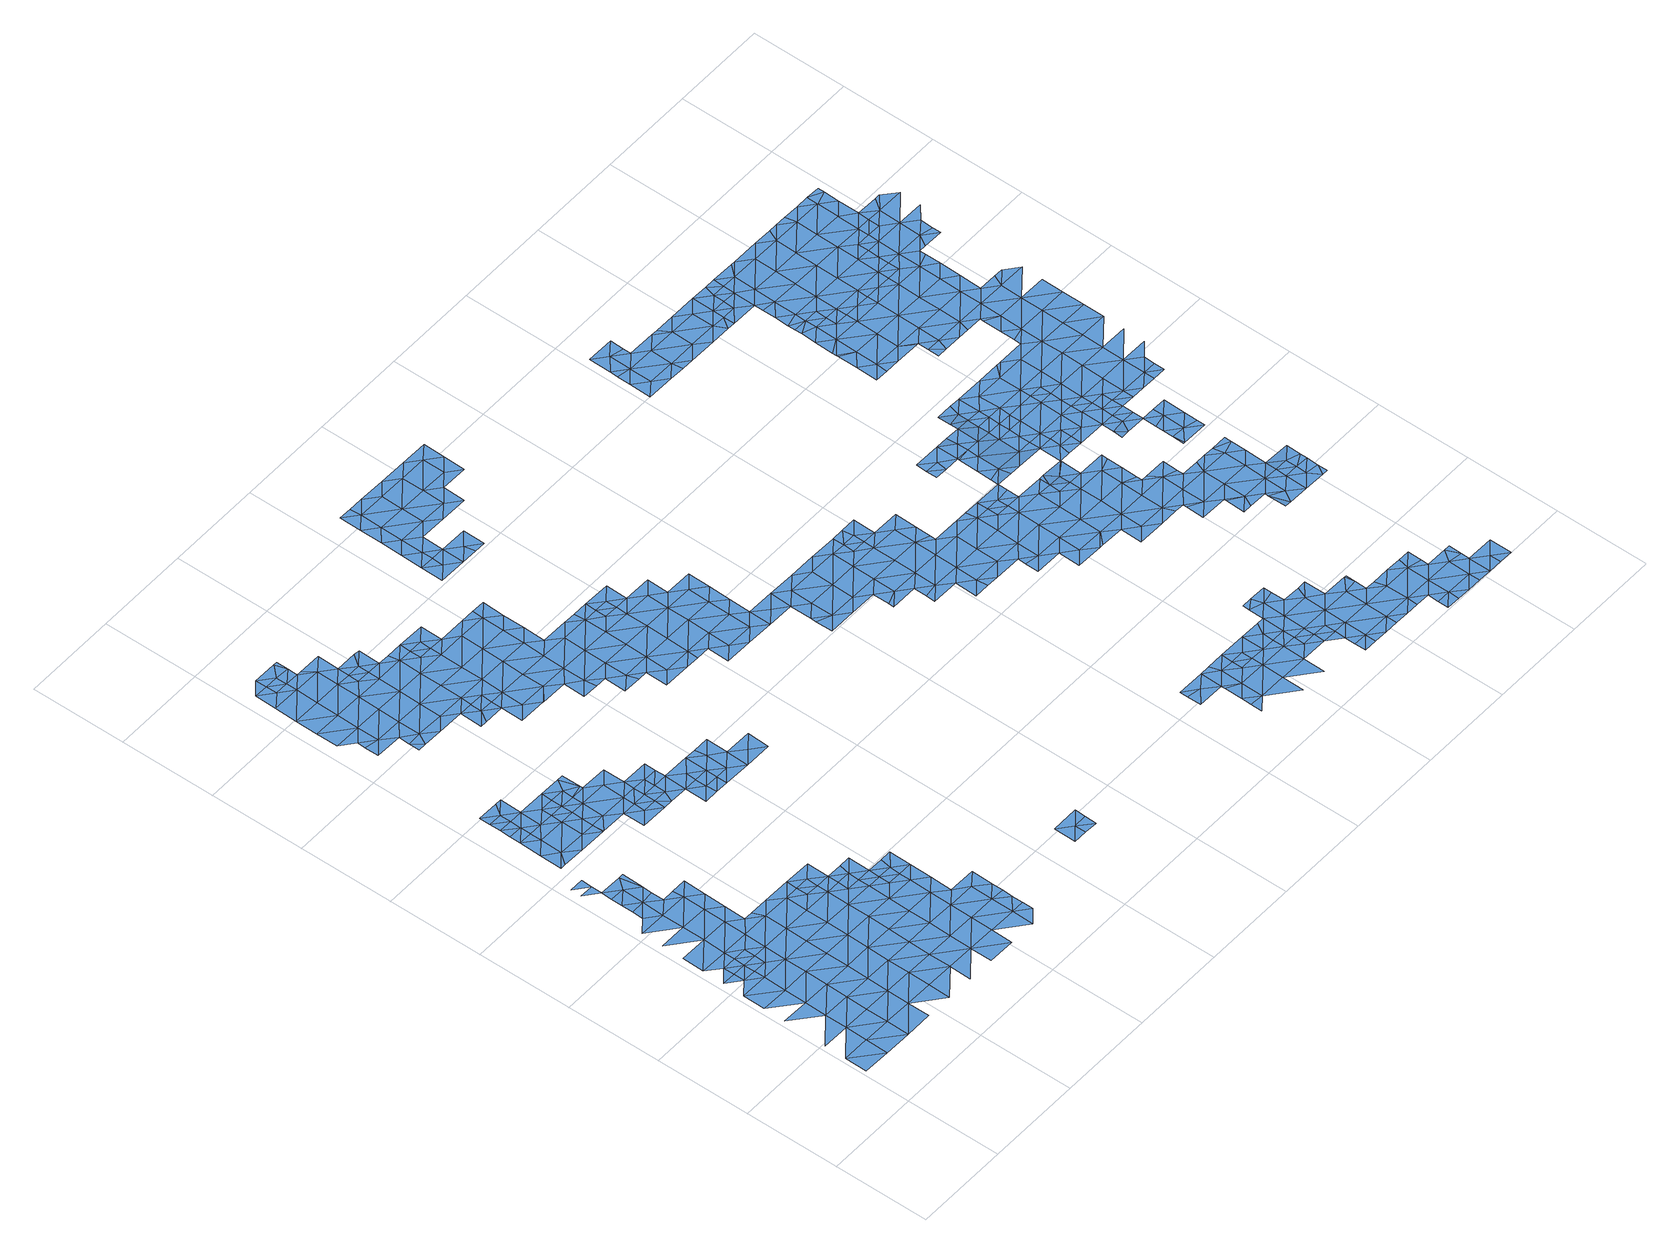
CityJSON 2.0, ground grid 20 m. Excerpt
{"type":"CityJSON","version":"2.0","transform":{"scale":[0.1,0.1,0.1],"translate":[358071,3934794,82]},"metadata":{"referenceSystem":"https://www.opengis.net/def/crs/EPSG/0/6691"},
"CityObjects":{
"waterbody1":{"type":"WaterBody","attributes":{"name":"9","class":"1140","function":"1","WaterBodyRiverFloodingRiskAttribute.description":"5","WaterBodyRiverFloodingRiskAttribute.rankOrg":"2","WaterBodyRiverFloodingRiskAttribute.adminType":"2","WaterBodyRiverFloodingRiskAttribute.scale":"L1"},"geometry":[{"type":"MultiSurface","lod":"1","boundaries":[[[0,1,2]],[[3,0,2]],[[4,0,3]],[[4,5,6]],[[2,7,3]],[[3,8,4]],[[9,10,5]],[[7,8,3]],[[11,12,13]],[[14,5,4]],[[12,9,13]],[[15,16,17]],[[18,9,5]],[[19,11,13]],[[4,8,20]],[[17,11,19]],[[21,16,15]],[[14,4,20]],[[9,22,13]],[[23,17,19]],[[18,5,14]],[[18,22,9]],[[24,25,26]],[[27,20,8]],[[26,21,24]],[[8,7,28]],[[29,24,21]],[[30,26,25]],[[19,31,23]],[[28,7,32]],[[27,14,20]],[[19,13,33]],[[34,18,14]],[[19,33,31]],[[29,35,24]],[[8,28,27]],[[13,22,33]],[[36,37,25]],[[27,34,14]],[[38,22,18]],[[35,39,24]],[[40,41,42]],[[24,43,25]],[[44,31,45]],[[41,36,42]],[[31,33,45]],[[35,44,45]],[[46,33,22]],[[39,43,24]],[[45,39,35]],[[28,47,27]],[[48,36,25]],[[18,34,38]],[[49,50,51]],[[49,40,42]],[[51,40,49]],[[52,28,53]],[[43,48,25]],[[46,22,38]],[[54,55,50]],[[56,57,58]],[[59,42,36]],[[49,54,50]],[[33,60,45]],[[55,54,58]],[[61,62,56]],[[47,28,52]],[[47,63,27]],[[64,60,33]],[[42,65,49]],[[66,38,34]],[[64,33,46]],[[34,27,63]],[[54,67,58]],[[63,66,34]],[[60,68,45]],[[69,49,65]],[[53,70,52]],[[43,39,71]],[[36,48,59]],[[38,72,46]],[[54,49,73]],[[65,42,59]],[[39,45,68]],[[49,69,73]],[[72,64,46]],[[52,70,47]],[[54,73,67]],[[48,43,74]],[[71,39,68]],[[43,71,74]],[[75,65,59]],[[76,63,47]],[[73,77,67]],[[72,38,66]],[[78,60,64]],[[68,79,71]],[[48,80,59]],[[70,76,47]],[[72,78,64]],[[48,74,80]],[[81,75,59]],[[82,66,63]],[[80,81,59]],[[78,83,60]],[[79,68,84]],[[82,63,76]],[[66,85,72]],[[68,60,86]],[[87,85,66]],[[68,86,84]],[[87,66,82]],[[60,83,86]],[[70,88,89]],[[72,90,78]],[[76,70,89]],[[85,90,72]],[[78,91,83]],[[86,92,84]],[[82,76,93]],[[83,94,86]],[[90,91,78]],[[93,76,89]],[[93,95,82]],[[94,96,86]],[[87,82,95]],[[97,85,87]],[[96,92,86]],[[83,91,94]],[[98,99,89]],[[99,100,89]],[[89,101,93]],[[87,95,97]],[[97,102,85]],[[103,94,91]],[[90,104,91]],[[90,85,102]],[[102,105,90]],[[106,103,91]],[[101,107,93]],[[108,106,91]],[[90,105,104]],[[89,100,101]],[[91,104,108]],[[109,97,95]],[[95,93,107]],[[107,109,95]],[[110,104,105]],[[111,105,102]],[[102,97,109]],[[100,112,101]],[[113,112,100]],[[114,111,102]],[[115,110,105]],[[115,105,111]],[[101,116,107]],[[115,117,110]],[[114,102,109]],[[112,116,101]],[[107,118,109]],[[119,111,114]],[[120,114,109]],[[118,120,109]],[[113,121,112]],[[107,122,118]],[[107,116,122]],[[121,123,112]],[[124,119,114]],[[123,125,112]],[[124,114,120]],[[116,112,125]],[[122,126,118]],[[127,128,116]],[[116,125,127]],[[122,116,128]],[[126,122,128]]]}]},
"waterbody2":{"type":"WaterBody","attributes":{"name":"9","class":"1140","function":"1","WaterBodyRiverFloodingRiskAttribute.description":"5","WaterBodyRiverFloodingRiskAttribute.rankOrg":"1","WaterBodyRiverFloodingRiskAttribute.adminType":"2","WaterBodyRiverFloodingRiskAttribute.scale":"L1"},"geometry":[{"type":"MultiSurface","lod":"1","boundaries":[[[15,17,129]],[[29,21,129]],[[31,44,129]],[[44,29,129]],[[35,29,44]],[[23,31,129]],[[23,129,17]],[[21,15,129]]]}]},
"waterbody3":{"type":"WaterBody","attributes":{"name":"9","class":"1140","function":"1","WaterBodyRiverFloodingRiskAttribute.description":"5","WaterBodyRiverFloodingRiskAttribute.rankOrg":"1","WaterBodyRiverFloodingRiskAttribute.adminType":"2","WaterBodyRiverFloodingRiskAttribute.scale":"L1"},"geometry":[{"type":"MultiSurface","lod":"1","boundaries":[[[130,131,132]],[[131,130,133]],[[134,131,133]],[[134,135,136]],[[136,135,137]],[[138,137,135]],[[139,138,140]],[[139,140,141]],[[141,140,142]],[[133,143,144]],[[144,140,133]],[[133,140,135]],[[140,138,135]],[[142,140,144]],[[145,144,143]],[[130,143,133]],[[134,133,135]],[[144,146,142]],[[145,146,144]]]}]},
"waterbody4":{"type":"WaterBody","attributes":{"name":"9","class":"1140","function":"1","WaterBodyRiverFloodingRiskAttribute.description":"5","WaterBodyRiverFloodingRiskAttribute.rankOrg":"3","WaterBodyRiverFloodingRiskAttribute.adminType":"2","WaterBodyRiverFloodingRiskAttribute.scale":"L1"},"geometry":[{"type":"MultiSurface","lod":"1","boundaries":[[[147,148,149]],[[150,149,148]],[[151,152,147]],[[152,153,148]],[[148,153,154]],[[152,148,147]],[[148,154,150]]]}]},
"waterbody5":{"type":"WaterBody","attributes":{"name":"9","class":"1140","function":"1","WaterBodyRiverFloodingRiskAttribute.description":"5","WaterBodyRiverFloodingRiskAttribute.rankOrg":"2","WaterBodyRiverFloodingRiskAttribute.adminType":"2","WaterBodyRiverFloodingRiskAttribute.scale":"L1"},"geometry":[{"type":"MultiSurface","lod":"1","boundaries":[[[146,155,156]],[[145,155,146]],[[153,143,157]],[[158,157,132]],[[145,143,155]],[[152,155,153]],[[159,153,157]],[[158,159,157]],[[155,143,153]],[[152,151,155]],[[156,155,151]],[[157,130,132]],[[130,157,143]]]}]},
"waterbody6":{"type":"WaterBody","attributes":{"name":"9","class":"1140","function":"1","WaterBodyRiverFloodingRiskAttribute.description":"5","WaterBodyRiverFloodingRiskAttribute.rankOrg":"2","WaterBodyRiverFloodingRiskAttribute.adminType":"2","WaterBodyRiverFloodingRiskAttribute.scale":"L1"},"geometry":[{"type":"MultiSurface","lod":"1","boundaries":[[[160,161,162]],[[163,164,165]],[[166,163,165]],[[161,160,166]],[[167,168,164]],[[160,163,166]],[[162,169,160]],[[163,167,164]],[[170,171,168]],[[172,173,174]],[[175,176,171]],[[169,177,160]],[[178,168,167]],[[173,179,169]],[[170,175,171]],[[173,172,179]],[[180,181,176]],[[170,168,178]],[[180,176,175]],[[163,160,182]],[[163,183,167]],[[172,184,179]],[[169,179,177]],[[160,177,182]],[[167,185,178]],[[186,175,170]],[[183,185,167]],[[163,182,183]],[[179,184,187]],[[186,170,188]],[[177,179,189]],[[190,188,170]],[[177,191,182]],[[170,178,190]],[[179,187,189]],[[182,191,183]],[[178,185,190]],[[184,192,187]],[[190,193,188]],[[177,189,191]],[[185,183,194]],[[195,196,185]],[[192,197,187]],[[190,198,193]],[[185,194,195]],[[190,185,196]],[[194,183,199]],[[183,191,199]],[[196,198,190]],[[189,187,197]],[[200,194,199]],[[192,201,197]],[[189,197,202]],[[191,189,203]],[[191,204,199]],[[201,205,197]],[[203,189,202]],[[206,207,208]],[[203,204,191]],[[200,199,209]],[[210,205,211]],[[208,212,206]],[[209,199,204]],[[213,197,205]],[[210,207,206]],[[211,207,210]],[[202,197,213]],[[209,204,214]],[[213,205,210]],[[203,202,215]],[[215,202,213]],[[204,203,216]],[[217,206,212]],[[218,217,212]],[[210,206,217]],[[219,220,204]],[[214,204,220]],[[204,216,219]],[[221,213,210]],[[222,203,215]],[[216,203,222]],[[223,217,218]],[[210,217,224]],[[225,216,222]],[[221,226,213]],[[210,224,221]],[[215,213,226]],[[215,227,222]],[[226,227,215]],[[223,228,217]],[[217,228,224]],[[225,222,229]],[[230,231,232]],[[223,232,231]],[[229,222,227]],[[228,223,231]],[[221,224,233]],[[233,224,228]],[[231,230,234]],[[226,221,235]],[[236,237,234]],[[238,227,226]],[[239,231,234]],[[221,233,235]],[[229,227,240]],[[236,241,237]],[[228,231,242]],[[228,243,233]],[[239,234,237]],[[226,235,244]],[[242,231,239]],[[242,243,228]],[[241,245,237]],[[238,226,244]],[[235,233,246]],[[240,227,238]],[[247,244,235]],[[245,248,237]],[[237,248,239]],[[249,250,245]],[[238,251,240]],[[246,233,243]],[[235,246,247]],[[238,244,252]],[[244,247,252]],[[250,249,253]],[[245,250,248]],[[242,239,254]],[[255,246,243]],[[254,239,248]],[[256,243,242]],[[251,238,257]],[[238,252,257]],[[250,258,248]],[[256,255,243]],[[242,254,259]],[[256,242,259]],[[250,253,258]],[[260,258,253]],[[248,261,254]],[[262,261,248]],[[254,261,259]],[[248,258,262]],[[255,256,263]],[[264,256,259]],[[265,258,260]],[[266,264,259]],[[261,266,259]],[[267,268,256]],[[269,265,270]],[[265,271,258]],[[267,256,264]],[[263,256,268]],[[272,269,270]],[[262,258,273]],[[262,274,261]],[[275,264,266]],[[265,269,271]],[[273,274,262]],[[258,271,273]],[[261,274,266]],[[266,276,275]],[[277,271,269]],[[277,269,272]],[[266,278,276]],[[266,274,278]],[[273,271,279]],[[273,280,274]],[[272,281,277]],[[271,277,279]],[[282,278,274]],[[278,283,276]],[[273,279,280]],[[284,277,281]],[[283,278,282]],[[279,277,284]],[[282,274,285]],[[274,280,285]],[[284,286,279]],[[279,286,280]],[[287,285,280]],[[284,281,288]],[[289,288,281]],[[290,282,285]],[[287,280,286]],[[288,291,284]],[[292,285,287]],[[293,294,295]],[[285,292,290]],[[294,293,296]],[[297,293,295]],[[291,288,289]],[[293,298,296]],[[289,296,298]],[[299,291,289]],[[289,298,299]],[[297,300,293]],[[293,301,298]],[[301,299,298]],[[302,291,299]],[[301,293,300]],[[303,302,299]],[[300,297,304]],[[299,301,303]],[[304,305,300]],[[306,307,304]],[[306,308,307]],[[300,309,301]],[[303,310,302]],[[311,307,308]],[[307,305,304]],[[309,300,305]],[[303,301,312]],[[313,305,307]],[[312,301,309]],[[303,312,310]],[[314,315,316]],[[311,314,316]],[[317,316,315]],[[307,311,313]],[[316,313,311]],[[305,318,309]],[[319,310,312]],[[312,309,320]],[[305,313,318]],[[321,319,312]],[[317,322,316]],[[312,320,321]],[[323,309,318]],[[320,309,323]],[[317,324,325]],[[322,326,316]],[[324,327,325]],[[325,322,317]],[[328,318,313]],[[313,316,326]],[[329,320,323]],[[328,323,318]],[[325,327,330]],[[325,331,322]],[[329,323,332]],[[313,326,328]],[[331,325,330]],[[333,323,328]],[[332,323,333]],[[322,334,326]],[[335,334,322]],[[335,322,331]],[[328,326,336]],[[336,337,328]],[[331,330,338]],[[339,332,333]],[[333,328,340]],[[336,326,334]],[[328,337,340]],[[338,341,331]],[[342,343,344]],[[331,341,335]],[[333,340,339]],[[338,344,343]],[[345,336,334]],[[346,334,335]],[[341,347,335]],[[343,342,348]],[[338,343,341]],[[346,345,334]],[[348,349,343]],[[335,347,346]],[[343,350,341]],[[348,351,352]],[[346,353,345]],[[341,354,347]],[[355,346,347]],[[352,351,356]],[[348,352,349]],[[350,354,341]],[[343,349,350]],[[354,355,347]],[[357,353,346]],[[358,357,346]],[[346,355,358]],[[359,360,356]],[[349,352,360]],[[361,350,349]],[[352,356,360]],[[362,355,354]],[[363,354,350]],[[349,360,361]],[[359,364,360]],[[362,354,365]],[[363,350,361]],[[363,366,354]],[[365,354,366]],[[364,367,368]],[[361,360,369]],[[360,364,369]],[[367,370,368]],[[369,364,368]],[[366,371,365]],[[363,372,366]],[[361,369,373]],[[363,361,374]],[[375,371,366]],[[374,361,373]],[[363,374,372]],[[370,376,368]],[[366,372,375]],[[368,376,369]],[[376,377,369]],[[378,376,370]],[[369,379,373]],[[380,372,374]],[[373,381,374]],[[379,369,377]],[[378,382,376]],[[380,374,383]],[[381,373,379]],[[384,385,386]],[[383,374,381]],[[376,387,377]],[[386,385,382]],[[388,385,384]],[[377,389,379]],[[376,382,390]],[[387,389,377]],[[389,391,379]],[[392,381,379]],[[382,385,390]],[[393,383,381]],[[376,390,387]],[[392,379,391]],[[387,394,389]],[[388,395,385]],[[396,397,398]],[[399,381,392]],[[385,400,390]],[[401,397,388]],[[393,381,399]],[[402,387,390]],[[401,398,397]],[[403,394,387]],[[400,402,390]],[[404,397,396]],[[388,397,395]],[[405,387,402]],[[385,395,400]],[[403,387,405]],[[406,407,408]],[[404,409,397]],[[397,409,395]],[[407,410,408]],[[408,410,404]],[[411,402,400]],[[410,409,404]],[[395,412,400]],[[409,412,395]],[[407,413,410]],[[414,411,400]],[[412,415,400]],[[416,409,410]],[[413,416,410]],[[400,415,414]],[[416,417,409]],[[417,418,409]],[[409,418,412]],[[419,416,413]],[[420,414,415]],[[421,419,413]],[[422,415,412]],[[418,422,412]],[[423,420,415]],[[424,416,419]],[[423,415,422]],[[425,419,421]],[[420,423,426]],[[425,427,419]],[[424,419,427]],[[421,428,425]]]}]},
"waterbody7":{"type":"WaterBody","attributes":{"name":"9","class":"1140","function":"1","WaterBodyRiverFloodingRiskAttribute.description":"5","WaterBodyRiverFloodingRiskAttribute.rankOrg":"1","WaterBodyRiverFloodingRiskAttribute.adminType":"2","WaterBodyRiverFloodingRiskAttribute.scale":"L1"},"geometry":[{"type":"MultiSurface","lod":"1","boundaries":[[[103,106,429]],[[103,429,96]],[[429,106,430]],[[94,103,96]],[[430,92,429]],[[429,92,96]]]}]},
"waterbody8":{"type":"WaterBody","attributes":{"name":"9","class":"1140","function":"1","WaterBodyRiverFloodingRiskAttribute.description":"5","WaterBodyRiverFloodingRiskAttribute.rankOrg":"3","WaterBodyRiverFloodingRiskAttribute.adminType":"2","WaterBodyRiverFloodingRiskAttribute.scale":"L1"},"geometry":[{"type":"MultiSurface","lod":"1","boundaries":[[[431,132,432]],[[433,159,431]],[[132,431,158]],[[434,432,435]],[[432,434,431]],[[434,433,431]],[[158,431,159]],[[433,434,436]]]}]},
"waterbody9":{"type":"WaterBody","attributes":{"name":"9","class":"1140","function":"1","WaterBodyRiverFloodingRiskAttribute.description":"5","WaterBodyRiverFloodingRiskAttribute.rankOrg":"2","WaterBodyRiverFloodingRiskAttribute.adminType":"2","WaterBodyRiverFloodingRiskAttribute.scale":"L1"},"geometry":[{"type":"MultiSurface","lod":"1","boundaries":[[[437,438,439]],[[439,438,440]],[[136,441,442]],[[432,132,443]],[[442,441,440]],[[435,444,445]],[[446,444,438]],[[446,445,444]],[[437,439,447]],[[443,438,444]],[[437,446,438]],[[442,134,136]],[[435,432,443]],[[435,443,444]],[[131,443,132]],[[131,134,443]],[[442,443,134]],[[442,438,443]],[[440,438,442]],[[441,136,137]]]}]},
"waterbody10":{"type":"WaterBody","attributes":{"name":"9","class":"1140","function":"1","WaterBodyRiverFloodingRiskAttribute.description":"5","WaterBodyRiverFloodingRiskAttribute.rankOrg":"1","WaterBodyRiverFloodingRiskAttribute.adminType":"2","WaterBodyRiverFloodingRiskAttribute.scale":"L1"},"geometry":[{"type":"MultiSurface","lod":"1","boundaries":[[[104,110,448]],[[448,108,104]],[[110,117,448]],[[108,448,106]],[[449,106,448]],[[449,448,450]],[[117,450,448]]]}]},
"waterbody11":{"type":"WaterBody","attributes":{"name":"9","class":"1140","function":"1","WaterBodyRiverFloodingRiskAttribute.description":"5","WaterBodyRiverFloodingRiskAttribute.rankOrg":"1","WaterBodyRiverFloodingRiskAttribute.adminType":"2","WaterBodyRiverFloodingRiskAttribute.scale":"L1"},"geometry":[{"type":"MultiSurface","lod":"1","boundaries":[[[439,440,451]],[[452,439,451]],[[447,439,452]],[[440,453,451]],[[452,451,454]],[[451,453,454]]]}]},
"waterbody12":{"type":"WaterBody","attributes":{"name":"9","class":"1140","function":"1","WaterBodyRiverFloodingRiskAttribute.description":"5","WaterBodyRiverFloodingRiskAttribute.rankOrg":"1","WaterBodyRiverFloodingRiskAttribute.adminType":"2","WaterBodyRiverFloodingRiskAttribute.scale":"L1"},"geometry":[{"type":"MultiSurface","lod":"1","boundaries":[[[455,117,456]],[[457,455,456]],[[457,456,124]],[[456,115,119]],[[117,115,456]],[[119,115,111]],[[119,124,456]]]}]},
"waterbody13":{"type":"WaterBody","attributes":{"name":"9","class":"1140","function":"1","WaterBodyRiverFloodingRiskAttribute.description":"5","WaterBodyRiverFloodingRiskAttribute.rankOrg":"1","WaterBodyRiverFloodingRiskAttribute.adminType":"2","WaterBodyRiverFloodingRiskAttribute.scale":"L1"},"geometry":[{"type":"MultiSurface","lod":"1","boundaries":[[[181,180,458]],[[181,458,459]],[[458,460,459]],[[186,460,458]],[[460,186,188]],[[186,458,180]],[[186,180,175]],[[459,460,461]]]}]},
"waterbody14":{"type":"WaterBody","attributes":{"name":"9","class":"1140","function":"1","WaterBodyRiverFloodingRiskAttribute.description":"5","WaterBodyRiverFloodingRiskAttribute.rankOrg":"3","WaterBodyRiverFloodingRiskAttribute.adminType":"2","WaterBodyRiverFloodingRiskAttribute.scale":"L1"},"geometry":[{"type":"MultiSurface","lod":"1","boundaries":[[[462,437,447]],[[446,437,462]],[[463,464,465]],[[463,466,462]],[[464,463,462]],[[462,466,446]],[[464,462,447]]]}]},
"waterbody15":{"type":"WaterBody","attributes":{"name":"9","class":"1140","function":"1","WaterBodyRiverFloodingRiskAttribute.description":"5","WaterBodyRiverFloodingRiskAttribute.rankOrg":"1","WaterBodyRiverFloodingRiskAttribute.adminType":"2","WaterBodyRiverFloodingRiskAttribute.scale":"L1"},"geometry":[{"type":"MultiSurface","lod":"1","boundaries":[[[467,468,469]],[[470,467,469]],[[471,469,472]],[[468,473,469]],[[470,469,471]],[[471,474,470]],[[469,473,472]]]}]},
"waterbody16":{"type":"WaterBody","attributes":{"name":"9","class":"1140","function":"1","WaterBodyRiverFloodingRiskAttribute.description":"5","WaterBodyRiverFloodingRiskAttribute.rankOrg":"1","WaterBodyRiverFloodingRiskAttribute.adminType":"2","WaterBodyRiverFloodingRiskAttribute.scale":"L1"},"geometry":[{"type":"MultiSurface","lod":"1","boundaries":[[[192,475,476]],[[477,476,475]],[[207,476,477]],[[211,476,207]],[[205,476,211]],[[205,201,476]],[[201,192,476]]]}]},
"waterbody17":{"type":"WaterBody","attributes":{"name":"9","class":"1140","function":"1","WaterBodyRiverFloodingRiskAttribute.description":"5","WaterBodyRiverFloodingRiskAttribute.rankOrg":"1","WaterBodyRiverFloodingRiskAttribute.adminType":"2","WaterBodyRiverFloodingRiskAttribute.scale":"L1"},"geometry":[{"type":"MultiSurface","lod":"1","boundaries":[[[478,209,479]],[[195,200,478]],[[195,194,200]],[[200,209,478]],[[480,478,479]],[[196,478,480]],[[195,478,196]]]}]},
"waterbody18":{"type":"WaterBody","attributes":{"name":"9","class":"1140","function":"1","WaterBodyRiverFloodingRiskAttribute.description":"5","WaterBodyRiverFloodingRiskAttribute.rankOrg":"2","WaterBodyRiverFloodingRiskAttribute.adminType":"2","WaterBodyRiverFloodingRiskAttribute.scale":"L1"},"geometry":[{"type":"MultiSurface","lod":"1","boundaries":[[[470,481,467]],[[482,483,484]],[[482,481,483]],[[482,485,481]],[[486,473,487]],[[487,452,486]],[[452,487,447]],[[488,482,484]],[[489,488,484]],[[474,483,481]],[[470,474,481]],[[473,490,465]],[[491,465,490]],[[467,491,490]],[[485,491,467]],[[492,491,485]],[[464,447,487]],[[492,485,493]],[[483,489,484]],[[487,465,464]],[[486,452,454]],[[468,490,473]],[[487,473,465]],[[468,467,490]],[[481,485,467]],[[482,493,485]]]}]},
"waterbody19":{"type":"WaterBody","attributes":{"name":"9","class":"1140","function":"1","WaterBodyRiverFloodingRiskAttribute.description":"5","WaterBodyRiverFloodingRiskAttribute.rankOrg":"1","WaterBodyRiverFloodingRiskAttribute.adminType":"2","WaterBodyRiverFloodingRiskAttribute.scale":"L1"},"geometry":[{"type":"MultiSurface","lod":"1","boundaries":[[[225,229,494]],[[229,495,494]],[[219,225,494]],[[219,216,225]],[[220,219,494]],[[220,494,495]]]}]},
"waterbody20":{"type":"WaterBody","attributes":{"name":"9","class":"1140","function":"1","WaterBodyRiverFloodingRiskAttribute.description":"5","WaterBodyRiverFloodingRiskAttribute.rankOrg":"1","WaterBodyRiverFloodingRiskAttribute.adminType":"2","WaterBodyRiverFloodingRiskAttribute.scale":"L1"},"geometry":[{"type":"MultiSurface","lod":"1","boundaries":[[[496,497,498]],[[499,498,500]],[[501,498,497]],[[502,496,498]],[[499,502,498]],[[500,498,501]]]}]},
"waterbody21":{"type":"WaterBody","attributes":{"name":"9","class":"1140","function":"1","WaterBodyRiverFloodingRiskAttribute.description":"5","WaterBodyRiverFloodingRiskAttribute.rankOrg":"2","WaterBodyRiverFloodingRiskAttribute.adminType":"2","WaterBodyRiverFloodingRiskAttribute.scale":"L1"},"geometry":[{"type":"MultiSurface","lod":"1","boundaries":[[[503,504,505]],[[505,506,503]],[[506,507,503]],[[504,503,508]],[[508,503,507]]]}]},
"waterbody22":{"type":"WaterBody","attributes":{"name":"9","class":"1140","function":"1","WaterBodyRiverFloodingRiskAttribute.description":"5","WaterBodyRiverFloodingRiskAttribute.rankOrg":"1","WaterBodyRiverFloodingRiskAttribute.adminType":"2","WaterBodyRiverFloodingRiskAttribute.scale":"L1"},"geometry":[{"type":"MultiSurface","lod":"1","boundaries":[[[509,267,275]],[[268,267,509]],[[275,267,264]],[[275,276,509]],[[276,510,509]],[[268,509,510]]]}]},
"waterbody23":{"type":"WaterBody","attributes":{"name":"9","class":"1140","function":"1","WaterBodyRiverFloodingRiskAttribute.description":"5","WaterBodyRiverFloodingRiskAttribute.rankOrg":"1","WaterBodyRiverFloodingRiskAttribute.adminType":"2","WaterBodyRiverFloodingRiskAttribute.scale":"L1"},"geometry":[{"type":"MultiSurface","lod":"1","boundaries":[[[511,512,513]],[[512,504,513]],[[504,508,513]],[[514,513,508]],[[514,511,513]]]}]},
"waterbody24":{"type":"WaterBody","attributes":{"name":"9","class":"1140","function":"1","WaterBodyRiverFloodingRiskAttribute.description":"5","WaterBodyRiverFloodingRiskAttribute.rankOrg":"1","WaterBodyRiverFloodingRiskAttribute.adminType":"2","WaterBodyRiverFloodingRiskAttribute.scale":"L1"},"geometry":[{"type":"MultiSurface","lod":"1","boundaries":[[[515,516,517]],[[517,516,518]],[[515,517,519]],[[517,520,519]],[[520,517,521]],[[519,520,522]],[[522,520,523]],[[523,520,524]],[[525,526,527]],[[527,528,525]],[[527,529,528]],[[529,527,530]],[[531,529,530]],[[529,531,515]],[[532,529,515]],[[529,532,528]],[[528,532,533]],[[534,533,532]],[[534,519,522]],[[534,532,519]],[[506,505,523]],[[532,515,519]],[[535,515,531]],[[535,531,536]],[[536,531,537]],[[530,537,531]],[[526,530,527]],[[518,516,538]],[[523,524,506]],[[518,521,517]],[[521,524,520]],[[526,539,530]],[[539,537,530]],[[536,540,535]],[[541,516,540]],[[538,516,541]],[[540,516,535]],[[516,515,535]],[[504,522,523]],[[523,505,504]]]}]},
"waterbody25":{"type":"WaterBody","attributes":{"name":"9","class":"1140","function":"1","WaterBodyRiverFloodingRiskAttribute.description":"5","WaterBodyRiverFloodingRiskAttribute.rankOrg":"1","WaterBodyRiverFloodingRiskAttribute.adminType":"2","WaterBodyRiverFloodingRiskAttribute.scale":"L1"},"geometry":[{"type":"MultiSurface","lod":"1","boundaries":[[[542,543,544]],[[543,542,545]],[[546,542,544]],[[547,545,542]],[[548,549,550]],[[551,550,549]],[[551,552,553]],[[542,546,547]],[[553,552,546]],[[552,551,549]],[[546,554,547]],[[546,552,554]],[[555,552,549]],[[547,554,556]],[[557,558,549]],[[558,555,549]],[[554,552,559]],[[554,560,556]],[[561,560,554]],[[561,554,559]],[[559,552,555]],[[562,559,555]],[[558,563,555]],[[555,564,562]],[[558,565,563]],[[555,566,564]],[[555,563,566]],[[567,564,566]],[[563,568,566]],[[568,569,566]],[[566,570,567]],[[569,570,566]],[[563,571,568]],[[572,568,571]],[[573,572,571]],[[573,571,574]],[[572,573,575]]]}]},
"waterbody26":{"type":"WaterBody","attributes":{"name":"9","class":"1140","function":"1","WaterBodyRiverFloodingRiskAttribute.description":"5","WaterBodyRiverFloodingRiskAttribute.rankOrg":"1","WaterBodyRiverFloodingRiskAttribute.adminType":"2","WaterBodyRiverFloodingRiskAttribute.scale":"L1"},"geometry":[{"type":"MultiSurface","lod":"1","boundaries":[[[329,576,321]],[[577,576,578]],[[332,578,576]],[[320,329,321]],[[319,321,577]],[[329,332,576]],[[576,577,321]]]}]},
"waterbody27":{"type":"WaterBody","attributes":{"name":"9","class":"1140","function":"1","WaterBodyRiverFloodingRiskAttribute.description":"5","WaterBodyRiverFloodingRiskAttribute.rankOrg":"1","WaterBodyRiverFloodingRiskAttribute.adminType":"2","WaterBodyRiverFloodingRiskAttribute.scale":"L1"},"geometry":[{"type":"MultiSurface","lod":"1","boundaries":[[[579,357,580]],[[579,580,581]],[[362,365,580]],[[362,580,358]],[[362,358,355]],[[357,358,580]],[[581,580,365]]]}]},
"waterbody28":{"type":"WaterBody","attributes":{"name":"9","class":"1140","function":"1","WaterBodyRiverFloodingRiskAttribute.description":"5","WaterBodyRiverFloodingRiskAttribute.rankOrg":"2","WaterBodyRiverFloodingRiskAttribute.adminType":"2","WaterBodyRiverFloodingRiskAttribute.scale":"L1"},"geometry":[{"type":"MultiSurface","lod":"1","boundaries":[[[582,583,584]],[[585,586,587]],[[583,588,589]],[[590,591,592]],[[591,590,593]],[[594,595,591]],[[596,597,598]],[[598,599,600]],[[601,602,603]],[[604,605,582]],[[582,605,606]],[[583,582,606]],[[607,608,590]],[[609,582,584]],[[584,610,609]],[[584,575,610]],[[562,564,611]],[[562,611,561]],[[612,613,614]],[[615,613,612]],[[613,615,616]],[[561,611,560]],[[617,560,611]],[[618,593,608]],[[609,599,598]],[[619,620,621]],[[622,586,585]],[[607,590,623]],[[623,590,624]],[[589,624,592]],[[615,621,616]],[[583,589,584]],[[625,600,599]],[[564,567,595]],[[567,570,595]],[[595,570,591]],[[591,570,592]],[[603,626,627]],[[628,626,603]],[[620,622,585]],[[587,616,585]],[[585,616,620]],[[620,616,621]],[[599,629,625]],[[573,574,610]],[[630,629,599]],[[631,629,630]],[[632,631,630]],[[633,632,630]],[[574,633,630]],[[610,574,630]],[[634,628,603]],[[634,603,598]],[[603,602,598]],[[610,630,599]],[[568,572,569]],[[575,573,610]],[[599,609,610]],[[604,582,609]],[[604,609,602]],[[604,602,635]],[[606,605,636]],[[635,602,601]],[[596,598,600]],[[561,559,562]],[[564,617,611]],[[617,595,594]],[[593,590,608]],[[589,637,624]],[[624,590,592]],[[588,637,589]],[[601,603,638]],[[602,609,598]],[[597,634,598]],[[627,638,603]],[[615,612,628]],[[634,615,628]],[[564,595,617]],[[621,639,619]],[[640,641,642]],[[584,643,575]],[[589,592,584]],[[621,615,634]],[[621,634,640]],[[621,640,639]],[[642,639,640]],[[570,643,592]],[[569,643,570]],[[572,575,643]],[[569,572,643]],[[640,597,644]],[[644,641,640]],[[584,592,643]],[[640,634,597]]]}]},
"waterbody29":{"type":"WaterBody","attributes":{"name":"9","class":"1140","function":"1","WaterBodyRiverFloodingRiskAttribute.description":"5","WaterBodyRiverFloodingRiskAttribute.rankOrg":"1","WaterBodyRiverFloodingRiskAttribute.adminType":"2","WaterBodyRiverFloodingRiskAttribute.scale":"L1"},"geometry":[{"type":"MultiSurface","lod":"1","boundaries":[[[645,646,647]],[[645,647,648]],[[648,647,649]],[[650,651,645]],[[650,645,648]],[[646,645,651]]]}]},
"waterbody30":{"type":"WaterBody","attributes":{"name":"9","class":"1140","function":"1","WaterBodyRiverFloodingRiskAttribute.description":"5","WaterBodyRiverFloodingRiskAttribute.rankOrg":"1","WaterBodyRiverFloodingRiskAttribute.adminType":"2","WaterBodyRiverFloodingRiskAttribute.scale":"L1"},"geometry":[{"type":"MultiSurface","lod":"1","boundaries":[[[372,380,375]],[[652,380,383]],[[383,653,652]],[[652,653,654]],[[652,655,375]],[[375,655,371]],[[655,652,654]],[[380,652,375]]]}]},
"waterbody31":{"type":"WaterBody","attributes":{"name":"9","class":"1140","function":"1","WaterBodyRiverFloodingRiskAttribute.description":"5","WaterBodyRiverFloodingRiskAttribute.rankOrg":"1","WaterBodyRiverFloodingRiskAttribute.adminType":"2","WaterBodyRiverFloodingRiskAttribute.scale":"L1"},"geometry":[{"type":"MultiSurface","lod":"1","boundaries":[[[656,657,658]],[[659,656,660]],[[659,661,656]],[[662,659,660]],[[661,663,656]],[[662,660,579]],[[660,664,579]],[[658,665,666]],[[665,658,657]],[[657,667,668]],[[660,658,669]],[[670,656,663]],[[657,656,670]],[[671,667,657]],[[660,656,658]],[[660,669,664]],[[670,671,657]],[[668,665,657]],[[672,669,658]],[[666,672,658]],[[672,666,650]]]}]},
"waterbody32":{"type":"WaterBody","attributes":{"name":"9","class":"1140","function":"1","WaterBodyRiverFloodingRiskAttribute.description":"5","WaterBodyRiverFloodingRiskAttribute.rankOrg":"2","WaterBodyRiverFloodingRiskAttribute.adminType":"2","WaterBodyRiverFloodingRiskAttribute.scale":"L1"},"geometry":[{"type":"MultiSurface","lod":"1","boundaries":[[[666,665,673]],[[674,665,668]],[[675,668,667]],[[668,675,674]],[[675,676,674]],[[676,677,674]],[[674,677,665]],[[676,675,678]],[[665,677,673]],[[677,679,673]],[[650,666,673]],[[673,651,650]],[[673,679,651]]]}]},
"waterbody33":{"type":"WaterBody","attributes":{"name":"9","class":"1140","function":"1","WaterBodyRiverFloodingRiskAttribute.description":"5","WaterBodyRiverFloodingRiskAttribute.rankOrg":"1","WaterBodyRiverFloodingRiskAttribute.adminType":"2","WaterBodyRiverFloodingRiskAttribute.scale":"L1"},"geometry":[{"type":"MultiSurface","lod":"1","boundaries":[[[676,680,677]],[[681,680,682]],[[682,680,676]],[[681,682,683]],[[676,678,682]],[[683,682,684]],[[682,678,684]],[[675,667,685]],[[678,675,685]],[[667,686,685]],[[687,684,678]],[[678,685,687]],[[688,689,690]],[[686,691,685]],[[689,692,690]],[[693,694,695]],[[693,688,694]],[[696,690,692]],[[688,690,694]],[[697,698,695]],[[698,697,699]],[[684,687,700]],[[697,695,694]],[[687,685,701]],[[685,691,701]],[[702,703,699]],[[704,700,687]],[[705,690,696]],[[701,691,706]],[[702,699,697]],[[704,687,701]],[[707,703,708]],[[694,709,697]],[[694,690,709]],[[708,703,702]],[[710,705,696]],[[706,711,701]],[[697,712,702]],[[709,690,705]],[[713,714,715]],[[713,716,717]],[[718,708,702]],[[709,719,697]],[[720,700,704]],[[712,718,702]],[[713,715,716]],[[697,719,712]],[[718,721,708]],[[722,701,711]],[[701,723,704]],[[724,717,725]],[[710,726,705]],[[717,716,725]],[[711,724,725]],[[727,728,729]],[[715,730,716]],[[722,723,701]],[[720,704,731]],[[732,726,728]],[[722,711,725]],[[733,705,726]],[[705,734,709]],[[735,712,719]],[[736,737,738]],[[732,728,727]],[[704,723,731]],[[734,719,709]],[[732,733,726]],[[739,735,719]],[[730,738,740]],[[741,732,727]],[[740,738,737]],[[742,743,716]],[[716,730,742]],[[734,705,733]],[[725,716,743]],[[730,740,742]],[[737,744,740]],[[743,745,725]],[[746,731,723]],[[719,747,739]],[[741,748,732]],[[749,723,722]],[[732,748,733]],[[722,725,745]],[[719,734,747]],[[750,742,740]],[[751,740,744]],[[752,748,741]],[[749,746,723]],[[733,753,734]],[[754,739,747]],[[751,750,740]],[[750,743,742]],[[749,722,745]],[[733,748,753]],[[753,755,734]],[[734,756,747]],[[751,744,757]],[[747,758,754]],[[759,745,743]],[[748,752,760]],[[761,762,763]],[[756,758,747]],[[761,746,762]],[[757,764,751]],[[746,749,762]],[[759,743,750]],[[760,765,748]],[[734,755,756]],[[766,750,751]],[[767,768,760]],[[769,766,751]],[[767,763,768]],[[763,762,768]],[[749,745,770]],[[751,764,769]],[[770,745,759]],[[753,771,755]],[[749,772,762]],[[753,748,771]],[[773,758,756]],[[760,768,765]],[[774,772,749]],[[775,759,750]],[[774,749,770]],[[748,765,771]],[[776,750,766]],[[762,777,768]],[[756,778,773]],[[777,765,768]],[[759,779,770]],[[755,771,780]],[[756,755,781]],[[782,771,765]],[[756,781,778]],[[770,779,774]],[[762,772,777]],[[755,780,781]],[[783,782,765]],[[782,784,771]],[[774,785,772]],[[780,771,784]],[[779,785,774]],[[765,777,783]],[[786,787,788]],[[786,778,787]],[[784,789,780]],[[780,789,781]],[[778,781,787]],[[783,790,782]],[[787,791,788]],[[785,792,772]],[[793,791,794]],[[795,787,781]],[[793,788,791]],[[777,772,792]],[[796,781,789]],[[792,797,777]],[[777,798,783]],[[781,796,795]],[[799,790,783]],[[800,794,791]],[[783,798,799]],[[787,795,801]],[[802,801,795]],[[800,791,803]],[[791,787,804]],[[787,801,804]],[[803,791,804]],[[802,805,801]],[[806,807,808]],[[807,803,804]],[[806,803,807]],[[801,809,804]],[[801,805,810]],[[801,810,809]],[[807,811,808]],[[809,812,804]],[[813,807,804]],[[811,807,814]],[[807,813,814]]]}]},
"waterbody34":{"type":"WaterBody","attributes":{"name":"9","class":"1140","function":"1","WaterBodyRiverFloodingRiskAttribute.description":"5","WaterBodyRiverFloodingRiskAttribute.rankOrg":"1","WaterBodyRiverFloodingRiskAttribute.adminType":"2","WaterBodyRiverFloodingRiskAttribute.scale":"L1"},"geometry":[{"type":"MultiSurface","lod":"1","boundaries":[[[815,816,817]],[[818,816,819]],[[820,821,822]],[[823,824,825]],[[821,826,827]],[[828,829,817]],[[826,821,820]],[[830,831,832]],[[832,815,833]],[[833,815,817]],[[834,827,835]],[[819,816,815]],[[836,829,828]],[[836,835,829]],[[837,838,839]],[[838,840,839]],[[841,839,840]],[[841,842,839]],[[834,839,842]],[[834,842,827]],[[830,833,843]],[[834,837,839]],[[835,827,829]],[[826,829,827]],[[815,844,819]],[[833,826,843]],[[820,843,826]],[[844,845,819]],[[845,846,819]],[[846,818,819]],[[823,822,821]],[[823,821,824]],[[824,821,842]],[[824,842,847]],[[847,842,848]],[[830,832,833]],[[816,828,817]],[[849,818,846]],[[821,827,842]],[[829,826,833]],[[848,842,841]],[[847,825,824]],[[829,833,817]]]}]},
"waterbody35":{"type":"WaterBody","attributes":{"name":"9","class":"1140","function":"1","WaterBodyRiverFloodingRiskAttribute.description":"5","WaterBodyRiverFloodingRiskAttribute.rankOrg":"1","WaterBodyRiverFloodingRiskAttribute.adminType":"2","WaterBodyRiverFloodingRiskAttribute.scale":"L1"},"geometry":[{"type":"MultiSurface","lod":"1","boundaries":[[[850,851,852]],[[654,850,852]],[[853,852,851]],[[661,654,852]],[[854,661,852]],[[854,852,855]],[[853,855,852]]]}]},
"waterbody36":{"type":"WaterBody","attributes":{"name":"9","class":"1140","function":"1","WaterBodyRiverFloodingRiskAttribute.description":"5","WaterBodyRiverFloodingRiskAttribute.rankOrg":"2","WaterBodyRiverFloodingRiskAttribute.adminType":"2","WaterBodyRiverFloodingRiskAttribute.scale":"L1"},"geometry":[{"type":"MultiSurface","lod":"1","boundaries":[[[856,857,855]],[[857,856,714]],[[858,714,856]],[[714,858,859]],[[670,860,671]],[[715,714,859]],[[738,859,736]],[[851,858,856]],[[714,713,857]],[[855,853,856]],[[854,855,861]],[[857,717,862]],[[670,663,861]],[[686,860,691]],[[691,860,862]],[[862,717,724]],[[863,859,858]],[[863,736,859]],[[861,860,670]],[[862,861,857]],[[686,671,860]],[[855,857,861]],[[860,861,862]],[[713,717,857]],[[715,859,730]],[[738,730,859]],[[853,851,856]],[[661,854,861]],[[663,661,861]],[[671,686,667]],[[706,691,862]],[[724,706,862]],[[711,706,724]]]}]},
"waterbody37":{"type":"WaterBody","attributes":{"name":"9","class":"1140","function":"1","WaterBodyRiverFloodingRiskAttribute.description":"5","WaterBodyRiverFloodingRiskAttribute.rankOrg":"1","WaterBodyRiverFloodingRiskAttribute.adminType":"2","WaterBodyRiverFloodingRiskAttribute.scale":"L1"},"geometry":[{"type":"MultiSurface","lod":"1","boundaries":[[[864,865,866]],[[865,864,858]],[[865,867,866]],[[863,858,864]],[[736,863,868]],[[869,868,864]],[[866,869,864]],[[868,863,864]]]}]},
"waterbody38":{"type":"WaterBody","attributes":{"name":"9","class":"1140","function":"1","WaterBodyRiverFloodingRiskAttribute.description":"5","WaterBodyRiverFloodingRiskAttribute.rankOrg":"1","WaterBodyRiverFloodingRiskAttribute.adminType":"2","WaterBodyRiverFloodingRiskAttribute.scale":"L1"},"geometry":[{"type":"MultiSurface","lod":"1","boundaries":[[[424,870,871]],[[417,424,871]],[[417,871,418]],[[424,417,416]],[[871,872,418]],[[871,870,872]],[[424,427,870]]]}]},
"waterbody39":{"type":"WaterBody","attributes":{"name":"9","class":"1140","function":"1","WaterBodyRiverFloodingRiskAttribute.description":"5","WaterBodyRiverFloodingRiskAttribute.rankOrg":"1","WaterBodyRiverFloodingRiskAttribute.adminType":"2","WaterBodyRiverFloodingRiskAttribute.scale":"L1"},"geometry":[{"type":"MultiSurface","lod":"1","boundaries":[[[873,874,875]],[[876,877,874]],[[876,874,878]],[[879,878,874]],[[879,880,878]],[[881,874,873]],[[875,877,882]],[[874,877,875]],[[878,883,876]],[[881,879,874]],[[884,869,878]],[[883,878,869]],[[880,884,878]]]}]},
"waterbody40":{"type":"WaterBody","attributes":{"name":"9","class":"1140","function":"1","WaterBodyRiverFloodingRiskAttribute.description":"5","WaterBodyRiverFloodingRiskAttribute.rankOrg":"2","WaterBodyRiverFloodingRiskAttribute.adminType":"2","WaterBodyRiverFloodingRiskAttribute.scale":"L1"},"geometry":[{"type":"MultiSurface","lod":"1","boundaries":[[[800,806,885]],[[806,800,803]],[[806,808,885]],[[886,885,808]],[[887,885,886]],[[888,887,886]],[[888,889,887]],[[890,885,887]],[[890,887,891]],[[892,890,891]],[[893,890,892]],[[893,894,890]],[[788,793,894]],[[895,788,894]],[[754,758,896]],[[895,894,893]],[[893,892,897]],[[898,897,892]],[[899,897,898]],[[900,897,899]],[[721,897,900]],[[708,721,900]],[[718,712,901]],[[901,721,718]],[[900,902,708]],[[902,900,903]],[[899,904,903]],[[904,899,905]],[[899,906,905]],[[905,906,845]],[[845,906,907]],[[907,906,908]],[[907,846,845]],[[909,845,844]],[[844,815,909]],[[832,909,815]],[[832,831,909]],[[909,831,905]],[[905,845,909]],[[902,707,708]],[[899,903,900]],[[849,846,907]],[[908,910,907]],[[910,908,911]],[[906,912,908]],[[912,892,891]],[[891,887,889]],[[889,913,914]],[[913,889,915]],[[916,917,911]],[[888,915,889]],[[886,918,888]],[[808,918,886]],[[916,911,908]],[[916,908,912]],[[916,912,891]],[[888,919,920]],[[919,888,918]],[[921,907,910]],[[735,739,901]],[[896,901,739]],[[896,897,901]],[[897,896,893]],[[921,849,907]],[[896,895,893]],[[758,895,896]],[[773,895,758]],[[773,778,895]],[[778,786,895]],[[786,788,895]],[[793,794,894]],[[894,794,890]],[[794,885,890]],[[899,898,906]],[[794,800,885]],[[906,898,912]],[[892,912,898]],[[901,897,721]],[[739,754,896]],[[735,901,712]],[[920,915,888]],[[916,914,917]],[[916,889,914]],[[889,916,891]],[[920,919,922]]]}]}
},
"vertices":[
[2,142,13],[2,96,13],[58,95,13],[59,142,13],[60,188,13],[60,234,13],[3,189,13],[115,94,13],[116,141,13],[61,280,13],[5,281,13],[6,374,13],[5,327,13],[62,326,13],[117,233,13],[35,419,13],[7,420,13],[35,396,13],[118,279,13],[63,373,13],[116,187,13],[35,442,13],[119,326,13],[63,396,13],[64,465,13],[65,511,13],[7,466,13],[173,186,13],[172,140,13],[64,442,13],[8,512,13],[91,395,13],[172,94,13],[119,372,13],[174,232,13],[92,442,13],[66,558,13],[9,558,13],[175,278,13],[121,464,13],[38,627,13],[10,605,13],[66,604,13],[122,510,13],[92,418,13],[120,418,13],[175,325,13],[230,185,13],[122,557,13],[67,650,13],[39,674,13],[39,650,13],[229,139,13],[228,93,13],[68,696,13],[39,697,13],[40,743,13],[12,743,13],[40,720,13],[123,603,13],[177,417,13],[41,766,13],[12,766,13],[230,231,13],[176,371,13],[95,626,13],[231,278,13],[87,719,13],[177,463,13],[95,652,13],[286,138,13],[149,487,13],[232,324,13],[96,673,13],[150,533,13],[120,626,13],[286,184,13],[97,719,13],[233,370,13],[168,487,13],[151,579,13],[152,626,13],[287,230,13],[233,416,13],[206,486,13],[289,323,13],[234,462,13],[288,277,13],[285,92,13],[342,137,13],[289,369,13],[290,415,13],[263,485,13],[343,183,13],[262,439,13],[344,230,13],[262,462,13],[344,276,13],[342,91,13],[398,90,13],[399,136,13],[400,182,13],[345,322,13],[290,438,13],[318,392,13],[346,368,13],[319,438,13],[400,229,13],[318,415,13],[401,275,13],[346,391,13],[374,345,13],[456,135,13],[455,89,13],[402,321,13],[374,368,13],[456,182,13],[375,391,13],[429,251,13],[402,344,13],[430,298,13],[484,112,13],[457,228,13],[484,135,13],[431,344,13],[484,158,13],[486,250,13],[485,181,13],[485,204,13],
[63,419,13],
[128,903,13],[156,880,13],[156,903,13],[127,880,13],[155,857,13],[127,834,13],[155,833,13],[155,810,13],[98,811,13],[53,812,13],[70,835,13],[41,812,13],[42,858,13],[99,904,13],[71,881,13],[71,904,13],[43,905,13],
[44,974,13],[72,973,13],[44,997,13],[87,996,13],[44,951,13],[72,950,13],[100,950,13],[101,996,13],
[71,927,13],[43,928,13],[128,926,13],[156,926,13],[157,949,13],
[77,1251,13],[48,1257,13],[48,1228,13],[77,1297,13],[21,1344,13],[21,1298,13],[49,1274,13],[78,1343,13],[22,1390,13],[105,1227,13],[80,1436,13],[23,1437,13],[120,1181,13],[104,1203,13],[104,1181,13],[52,1459,13],[24,1483,13],[133,1250,13],[79,1389,13],[133,1204,13],[52,1482,13],[52,1505,13],[134,1296,13],[135,1342,13],[161,1180,13],[135,1389,13],[80,1459,13],[189,1203,12],[108,1458,13],[190,1249,12],[136,1435,13],[191,1295,12],[217,1179,12],[118,1458,13],[163,1365,13],[164,1388,13],[164,1411,13],[246,1202,12],[165,1457,13],[191,1341,12],[192,1365,12],[245,1179,12],[247,1248,12],[247,1294,12],[248,1341,12],[274,1178,12],[301,1109,11],[273,1132,11],[272,1086,11],[220,1364,12],[302,1155,11],[273,1155,11],[329,1085,11],[303,1201,12],[244,1364,12],[303,1247,12],[276,1317,12],[358,1108,11],[330,1085,11],[276,1340,12],[277,1363,12],[359,1200,12],[304,1293,12],[386,1084,11],[358,1154,11],[304,1317,12],[360,1246,12],[361,1293,12],[414,1107,11],[333,1316,12],[418,1037,11],[414,1061,11],[385,1038,11],[415,1153,11],[442,1037,10],[416,1199,12],[441,991,10],[470,1013,10],[417,1292,12],[470,1060,10],[389,1315,12],[478,990,10],[471,1106,10],[472,1152,10],[417,1245,12],[498,990,10],[444,1176,11],[445,1222,12],[526,1013,10],[497,944,10],[525,966,10],[419,1315,12],[445,1268,12],[553,943,10],[527,1059,10],[500,1175,10],[528,1151,10],[446,1314,12],[582,965,10],[528,1105,10],[581,942,10],[584,1058,10],[583,1012,10],[526,1174,10],[556,1128,10],[610,942,10],[584,1104,10],[557,1151,10],[557,1174,10],[638,918,10],[609,896,10],[639,964,10],[666,895,10],[640,1011,10],[640,1057,10],[585,1127,10],[613,1127,10],[695,917,10],[641,1103,10],[695,964,10],[696,1010,10],[723,894,9],[669,1080,10],[670,1126,10],[723,940,10],[697,1056,10],[724,986,10],[725,1032,10],[751,916,9],[779,893,9],[726,1079,10],[780,939,9],[725,1033,10],[807,823,9],[778,835,9],[778,800,9],[779,847,9],[835,800,9],[807,869,9],[808,916,9],[863,822,9],[864,868,9],[837,938,9],[865,915,9],[891,799,9],[920,821,9],[891,764,9],[919,775,9],[890,752,9],[921,868,9],[893,937,9],[947,752,9],[921,914,9],[976,774,9],[947,724,9],[946,705,9],[975,728,9],[1003,704,9],[977,820,9],[950,936,9],[949,890,9],[950,913,9],[1032,727,9],[977,867,9],[1002,658,8],[1031,681,8],[1032,773,9],[1034,658,8],[1033,820,9],[978,890,9],[1059,657,8],[1088,680,8],[1006,889,9],[1034,866,9],[1089,772,9],[1088,726,9],[1061,796,9],[1061,809,9],[1116,656,8],[1063,888,9],[1062,842,9],[1144,679,8],[1115,610,8],[1144,633,8],[1115,638,8],[1118,795,9],[1146,772,9],[1145,725,9],[1172,609,8],[1200,632,8],[1201,678,8],[1171,563,8],[1199,586,8],[1143,795,9],[1202,724,9],[1174,748,9],[1227,562,8],[1174,794,9],[1174,771,9],[1234,562,8],[1256,585,8],[1257,631,8],[1202,748,9],[1258,677,8],[1284,561,7],[1230,747,9],[1258,724,9],[1283,515,7],[1312,538,7],[1313,584,7],[1340,514,7],[1287,746,8],[1286,700,8],[1314,630,7],[1314,676,7],[1287,723,8],[1369,537,7],[1369,583,7],[1378,514,7],[1370,629,7],[1315,700,7],[1371,675,7],[1397,513,7],[1343,699,7],[1396,467,7],[1425,490,7],[1397,505,7],[1426,582,7],[1453,466,6],[1398,606,7],[1425,536,7],[1398,618,7],[1399,652,7],[1400,698,7],[1411,606,7],[1481,489,7],[1470,420,6],[1481,443,6],[1452,420,6],[1399,684,7],[1482,535,7],[1453,462,6],[1454,559,7],[1455,605,7],[1509,419,6],[1454,572,7],[1508,373,6],[1522,373,5],[1508,412,6],[1537,442,6],[1536,396,6],[1491,558,7],[1538,488,7],[1564,372,5],[1511,558,7],[1539,534,7],[1565,418,5],[1566,441,5],[1566,464,6],[1593,395,4],[1534,557,7],[1608,371,4],[1567,511,7],[1567,543,7],[1594,418,4],[1621,392,4],[1567,557,7],[1622,417,4],[1621,371,4],
[291,462,13],[319,484,13],
[185,925,13],[184,902,13],[200,948,13],[213,908,13],[213,902,13],[213,948,13],
[268,832,13],[240,832,13],[240,809,13],[211,809,13],[157,810,13],[183,833,13],[184,879,13],[241,878,13],[269,901,13],[269,855,13],[268,809,13],
[347,414,13],[351,437,13],[375,437,13],
[239,786,13],[268,785,13],[211,763,13],[267,762,13],
[407,390,13],[403,367,13],[431,390,13],
[80,1482,13],[101,1505,13],[109,1480,13],[109,1505,13],
[297,831,13],[325,830,13],[296,808,13],[325,808,13],[325,854,13],
[381,761,13],[352,761,13],[352,738,13],[380,737,13],[353,715,13],[323,715,13],[324,761,13],[380,714,13],
[216,1133,11],[245,1156,11],[230,1133,11],
[192,1388,12],[221,1410,12],[208,1411,13],
[408,737,13],[437,760,13],[436,713,13],[465,736,13],[409,783,13],[286,762,13],[296,785,13],[494,759,13],[493,713,13],[353,784,13],[381,807,13],[405,806,13],[438,806,13],
[305,1340,12],[333,1362,12],
[683,155,13],[711,154,12],[683,178,13],[655,201,13],[712,201,13],[711,178,13],[654,155,13],
[476,1429,5],[505,1452,5],[477,1452,5],[448,1453,5],[447,1407,5],[504,1406,5],
[585,1150,10],[614,1173,10],
[561,1405,5],[562,1451,5],[533,1428,5],[538,1405,5],
[535,1567,5],[479,1614,5],[478,1568,5],[450,1592,5],[534,1521,5],[478,1522,5],[450,1545,5],[506,1498,5],[477,1476,5],[449,1499,5],[676,1542,5],[677,1588,5],[648,1565,5],[620,1543,5],[592,1566,5],[649,1612,5],[592,1612,5],[591,1520,5],[619,1496,5],[562,1497,5],[536,1613,5],[564,1636,5],[621,1635,5],[451,1638,5],[678,1634,5],[508,1637,5],[477,1637,5],
[1080,218,2],[1052,224,2],[1052,195,2],[1052,241,2],[1108,194,2],[1109,240,2],[1107,102,2],[1135,124,2],[1107,126,2],[1108,148,2],[1136,171,2],[1108,185,2],[1137,217,2],[1193,170,2],[1130,240,2],[1191,77,2],[1192,124,2],[1165,193,2],[1166,240,2],[1165,216,2],[1193,193,2],[1249,123,2],[1222,192,2],[1248,76,2],[1250,169,2],[1250,192,2],[1277,145,2],[1278,168,2],[1278,192,2],[1305,122,2],[1306,145,2],[1334,121,2],[1333,98,2],[1334,144,2],
[978,913,9],[975,936,9],[1007,936,9],
[1231,793,9],[1202,771,9],[1231,773,9],
[1420,166,2],[1392,190,2],[1363,167,2],[1644,24,2],[1672,0,2],[1673,47,2],[1392,236,2],[1364,213,2],[1308,260,2],[1279,238,2],[1307,214,2],[1279,270,2],[1264,238,2],[1250,215,2],[1474,50,2],[1503,49,2],[1475,73,2],[1418,74,2],[1446,50,2],[1504,142,2],[1475,119,2],[1532,118,2],[1447,143,2],[1448,168,2],[1445,189,2],[1336,283,2],[1301,284,2],[1419,120,2],[1362,121,2],[1194,216,2],[1604,94,2],[1616,67,2],[1617,94,2],[1588,71,2],[1616,48,2],[1222,239,2],[1280,284,2],[1587,2,2],[1615,1,2],[1587,25,2],[1644,1,2],[1336,266,2],[1336,237,2],[1418,51,2],[1560,111,2],[1561,141,2],[1560,95,2],[1389,51,2],[1361,75,2],[1361,52,2],[1333,52,2],[1333,75,2],[1531,72,2],[1468,142,2],[1448,189,2],[1373,236,2],[1536,141,2],[1559,2,2],[1531,26,2],[1502,3,2],[1530,3,2],[1306,168,2],[1502,26,2],
[1205,909,9],[1177,933,9],[1176,910,9],[1201,886,9],[1176,887,9],[1233,886,9],[1233,932,9],
[1315,723,6],[1344,742,7],[1344,745,7],[1297,746,8],
[1316,815,6],[1317,861,6],[1261,862,9],[1288,792,8],[1260,816,9],[1344,791,7],[1266,793,8],[1345,815,6],[1231,809,9],[1289,885,8],[1261,885,9],[1346,884,6],[1318,884,6],[1232,840,9],[1345,838,6],[1346,861,6],[1233,882,9],
[1261,908,9],[1318,907,6],[1346,907,6],[1318,931,6],[1290,931,8],[1347,930,6],[1260,932,8],
[1290,949,7],[1291,977,5],[1319,954,5],[1325,977,5],[1347,976,5],[1375,907,6],[1374,883,6],[1375,953,5],[1294,1162,5],[1293,1116,5],[1322,1139,5],[1403,883,6],[1320,1115,5],[1294,1203,5],[1322,1185,5],[1294,1208,5],[1350,1115,5],[1323,1231,5],[1294,1215,5],[1295,1255,5],[1404,975,5],[1431,906,6],[1324,1277,5],[1296,1287,5],[1432,952,5],[1378,1138,5],[1431,883,6],[1296,1301,5],[1324,1300,5],[1379,1184,5],[1403,1114,5],[1459,882,6],[1352,1254,5],[1458,813,6],[1458,790,6],[1486,789,6],[1486,812,6],[1458,836,6],[1352,1277,5],[1380,1230,5],[1451,975,5],[1353,1300,5],[1488,905,6],[1489,951,5],[1459,859,6],[1487,859,6],[1406,1114,5],[1427,1068,5],[1406,1092,5],[1405,1068,5],[1514,789,6],[1461,975,5],[1434,1091,5],[1435,1137,5],[1436,1183,5],[1380,1253,5],[1514,743,6],[1542,742,6],[1514,766,6],[1408,1253,5],[1542,765,6],[1462,1067,5],[1543,811,6],[1544,858,6],[1570,742,6],[1545,904,6],[1517,974,5],[1436,1229,5],[1491,1090,5],[1545,950,5],[1600,811,6],[1599,764,6],[1485,1067,5],[1492,1136,5],[1437,1252,5],[1492,1182,5],[1493,1228,5],[1599,741,6],[1465,1252,5],[1600,857,6],[1519,1066,5],[1518,990,5],[1546,996,5],[1518,1020,5],[1627,741,6],[1548,1089,5],[1628,787,6],[1519,1060,5],[1547,1043,5],[1627,764,6],[1601,903,6],[1548,1135,5],[1603,995,5],[1493,1251,5],[1602,949,5],[1657,856,6],[1656,810,6],[1603,1042,5],[1522,1251,5],[1658,902,6],[1549,1181,5],[1550,1227,5],[1576,1111,5],[1604,1088,5],[1577,1158,5],[1659,948,5],[1522,1274,5],[1550,1274,5],[1522,1297,5],[1578,1204,5],[1614,1111,5],[1551,1320,5],[1659,995,5],[1523,1320,5],[1523,1343,5],[1578,1250,5],[1578,1236,5],[1660,1041,5],[1661,1087,5],[1633,1111,5],[1552,1343,5],[1607,1273,5],[1594,1250,5],[1580,1342,5],[1608,1319,5],[1635,1249,5],[1580,1366,5],[1609,1365,5],[1581,1389,5],[1636,1295,5],[1635,1267,5],[1625,1388,5],[1664,1318,5],[1665,1364,5],[1637,1388,5],
[1241,1440,5],[1242,1487,5],[1213,1464,5],[1276,1486,5],[1270,1463,5],[1127,1396,5],[1099,1419,5],[1102,1396,5],[1071,1397,5],[1043,1420,5],[1014,1398,5],[1156,1419,5],[1100,1466,5],[1185,1487,5],[1157,1465,5],[1225,1394,5],[1241,1394,5],[1241,1417,5],[1213,1418,5],[1072,1489,5],[1129,1488,5],[1144,1488,5],[1072,1506,5],[1073,1535,5],[1044,1513,5],[1016,1536,5],[1016,1490,5],[1043,1467,5],[1184,1395,5],[1270,1440,5],[1298,1439,5],[1298,1463,5],[1015,1444,5],[1015,1472,5],[1299,1486,5],
[1368,745,7],[1400,744,7],[1372,768,7],[1401,767,7],[1373,791,7],[1401,791,7],
[1429,767,6],[1430,813,6],[1457,743,6],[1486,766,6],[1374,860,6],[1373,814,6],[1431,859,6],[1485,743,6],
[1485,720,6],[1457,717,6],[1472,697,7],[1456,697,6],[1513,719,6],[1513,696,7],
[1622,432,4],[1594,441,4],[1623,463,4],
[1568,603,7],[1540,627,7],[1514,604,7],[1512,650,7],[1512,629,7],[1541,673,7],[1569,649,7],[1570,695,7],[1568,620,7],[1511,604,7],[1512,666,7],[1541,696,7],
[1552,1366,5],[1553,1412,5],[1496,1413,5],[1553,1458,5],[1497,1459,5],[1495,1367,5],[1439,1414,5],[1439,1368,5],[1438,1322,5],[1495,1321,5],[1494,1275,5],[1437,1275,5],[1381,1323,5],[1382,1369,5],[1325,1370,5],[1325,1323,5],[1380,1276,5],[1296,1317,5],[1297,1347,5],[1297,1374,5],[1297,1393,5],[1326,1416,5],[1327,1462,5],[1383,1461,5],[1269,1417,5],[1355,1485,5],[1412,1484,5],[1383,1415,5],[1492,1483,5],[1469,1483,5],[1525,1482,5],[1440,1460,5],[1451,1483,5],[1581,1435,5],[1582,1467,5],[1553,1482,5],[1347,1485,5],[1582,1481,5]
]}
